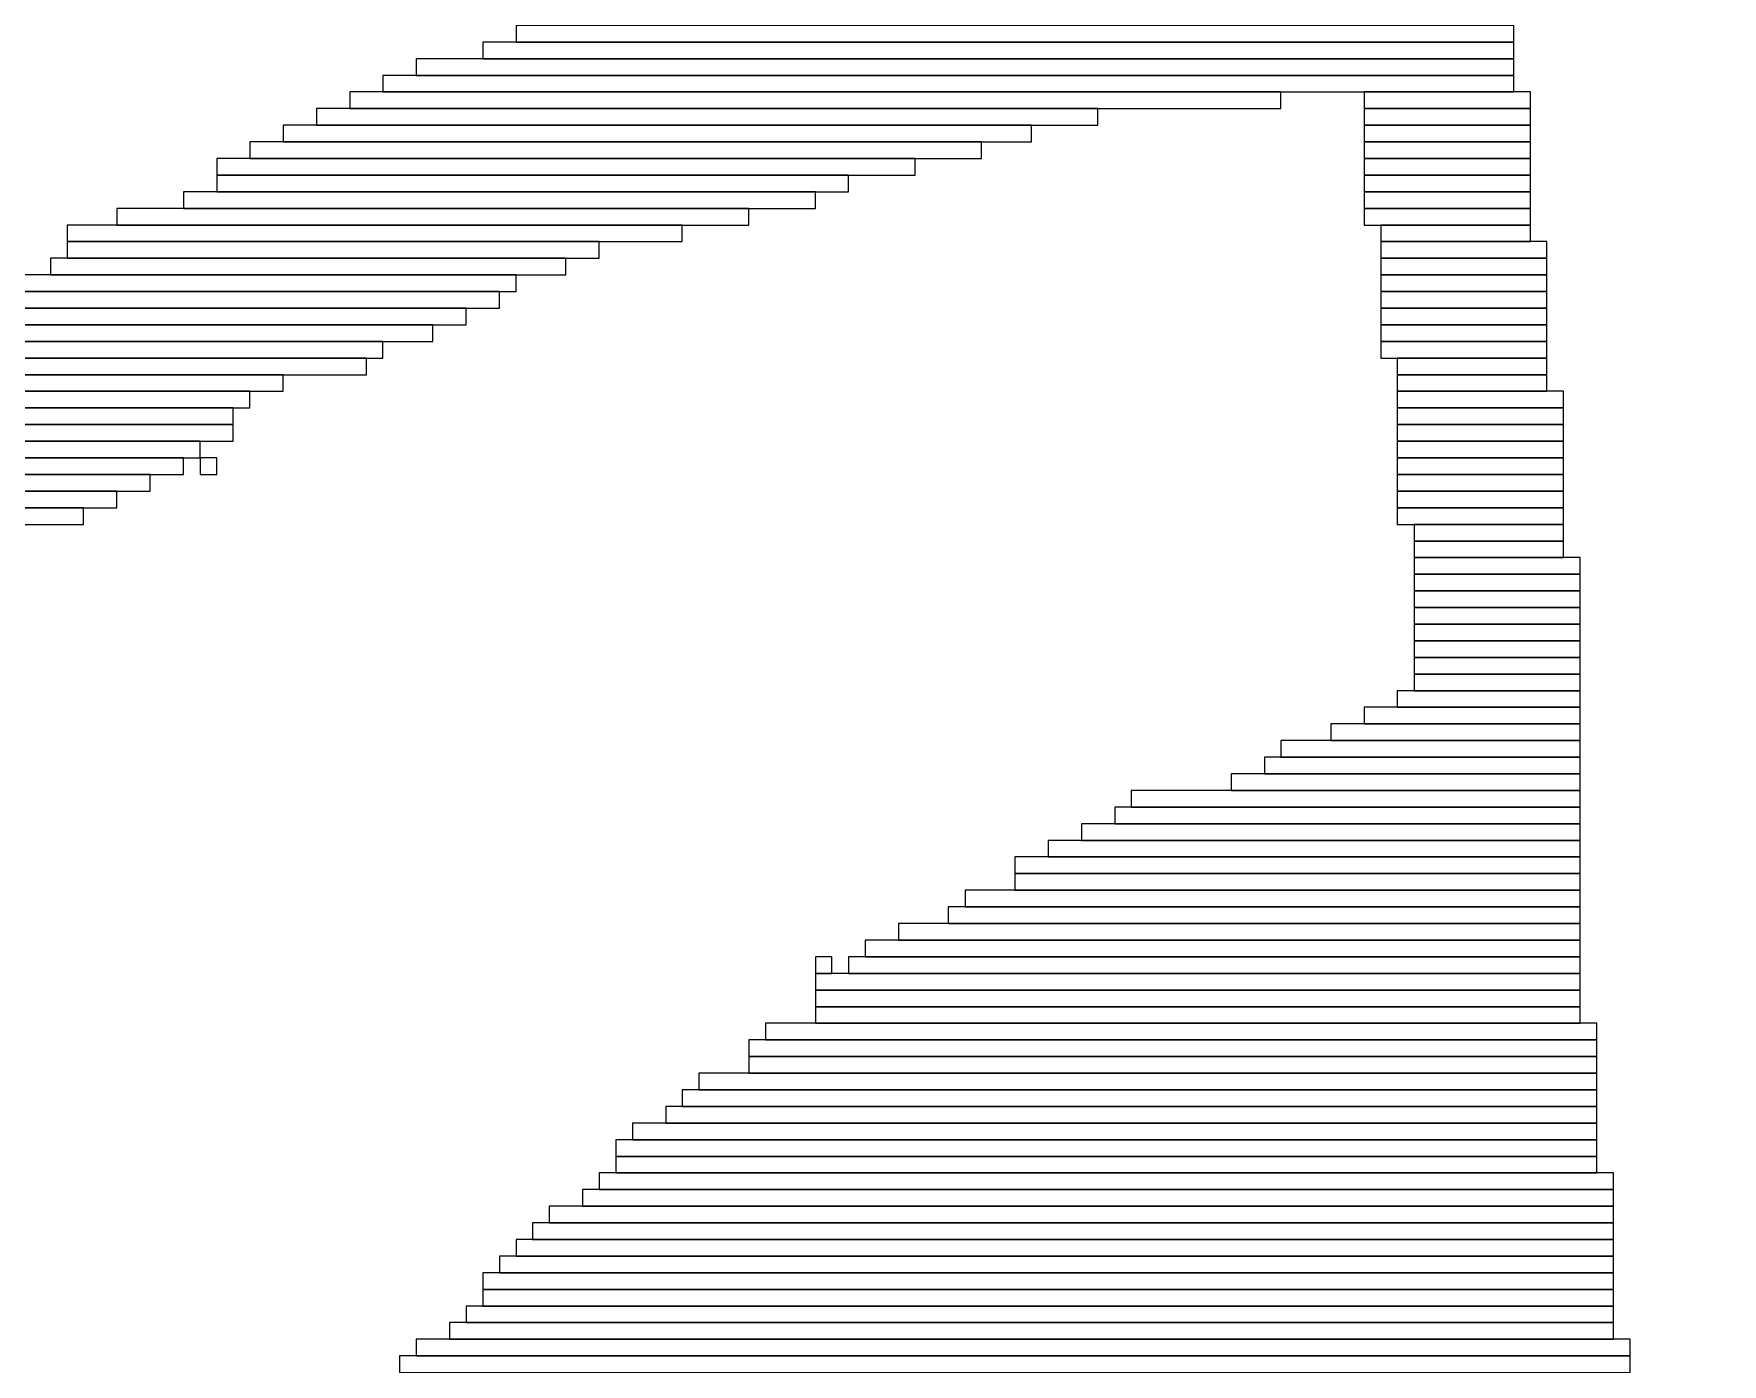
# Model space of a CAD drawing. Header units: millimetres. Extents: x -90 to 99, y -65 to 67.
# Drawn here: x 40.371 to 42.95, y -62.934 to -60.902 of the extents above; entities that cross this region are included whole.
import ezdxf

# ---------------------------------------------------------------- set-up
doc = ezdxf.new("R2010")
doc.units = ezdxf.units.MM
doc.header["$MEASUREMENT"] = 0
doc.layers.add('BG_OUTLINE', color=7, linetype='Continuous')
doc.layers.add('MA_PEN3', color=7, linetype='Continuous')

msp = doc.modelspace()

# ---------------------------------------------------------------- linework, layer by layer
at = {"layer": 'BG_OUTLINE', "color": 3, "lineweight": 9}
msp.add_open_spline([(-71.7269, -61.8795), (-71.7269, -61.8795), (-71.7343, 42.2681), (-71.7343, 42.2681), (-71.7343, 42.2681), (-71.7348, 43.0066), (-71.4419, 43.715), (-70.92, 44.2375), (-70.92, 44.2375), (-70.3982, 44.76), (-69.6866, 45.0538), (-68.9482, 45.0543), (-68.9482, 45.0543), (-68.9482, 45.0543), (75.2046, 45.0543), (75.2046, 45.0543), (75.2046, 45.0543), (76.8319, 45.0552), (78.1763, 43.7805), (78.2661, 42.1556), (78.2661, 42.1556), (78.2661, 42.1556), (78.2661, 31.2814), (78.2661, 31.2814), (78.2661, 31.2814), (78.2661, 31.2814), (72.2646, 31.2814), (72.2646, 31.2814), (72.2646, 31.2814), (72.2646, 31.2814), (72.2646, 26.9814), (72.2646, 26.9814), (72.2646, 26.9814), (72.2646, 26.9814), (78.2661, 26.9814), (78.2661, 26.9814), (78.2661, 26.9814), (78.2661, 26.9814), (78.2661, 18.6553), (78.2661, 18.6553), (78.2661, 18.6553), (78.2661, 18.6553), (72.2496, 18.6553), (72.2496, 18.6553), (72.2496, 18.6553), (72.2496, 18.6553), (72.2496, 14.3553), (72.2496, 14.3553), (72.2496, 14.3553), (72.2496, 14.3553), (78.2661, 14.3553), (78.2661, 14.3553), (78.2661, 14.3553), (78.2661, 14.3553), (78.2661, 9.255), (78.2661, 9.255), (78.2661, 9.255), (78.2661, 9.255), (72.2648, 9.255), (72.2648, 9.255), (72.2648, 9.255), (72.2648, 9.255), (72.2648, 4.955), (72.2648, 4.955), (72.2648, 4.955), (72.2648, 4.955), (78.2661, 4.955), (78.2661, 4.955), (78.2661, 4.955), (78.2661, 4.955), (78.2661, -3.3762), (78.2661, -3.3762), (78.2661, -3.3762), (78.2661, -3.3762), (72.2445, -3.3762), (72.2445, -3.3762), (72.2445, -3.3762), (72.2445, -3.3762), (72.2445, -7.6762), (72.2445, -7.6762), (72.2445, -7.6762), (72.2445, -7.6762), (78.2661, -7.6762), (78.2661, -7.6762), (78.2661, -7.6762), (78.2661, -7.6762), (78.2661, -12.7615), (78.2661, -12.7615), (78.2661, -12.7615), (78.2661, -12.7615), (72.2651, -12.7615), (72.2651, -12.7615), (72.2651, -12.7615), (72.2651, -12.7615), (72.2651, -17.0615), (72.2651, -17.0615), (72.2651, -17.0615), (72.2651, -17.0615), (78.2661, -17.0615), (78.2661, -17.0615), (78.2661, -17.0615), (78.2661, -17.0615), (78.2661, -25.4097), (78.2661, -25.4097), (78.2661, -25.4097), (78.2661, -25.4097), (72.2656, -25.4097), (72.2656, -25.4097), (72.2656, -25.4097), (72.2656, -25.4097), (72.2656, -29.7097), (72.2656, -29.7097), (72.2656, -29.7097), (72.2656, -29.7097), (78.2661, -29.7097), (78.2661, -29.7097), (78.2661, -29.7097), (78.2661, -29.7097), (78.2661, -34.793), (78.2661, -34.793), (78.2661, -34.793), (78.2661, -34.793), (72.2679, -34.793), (72.2679, -34.793), (72.2679, -34.793), (72.2679, -34.793), (72.2679, -39.0929), (72.2679, -39.0929), (72.2679, -39.0929), (72.2679, -39.0929), (78.2661, -39.0929), (78.2661, -39.0929), (78.2661, -39.0929), (78.2661, -39.0929), (78.2661, -47.4269), (78.2661, -47.4269), (78.2661, -47.4269), (78.2661, -47.4269), (72.2679, -47.4269), (72.2679, -47.4269), (72.2679, -47.4269), (72.2679, -47.4269), (72.2679, -51.7269), (72.2679, -51.7269), (72.2679, -51.7269), (72.2679, -51.7269), (78.2661, -51.7269), (78.2661, -51.7269), (78.2661, -51.7269), (78.2661, -51.7269), (78.2661, -51.8138), (78.2661, -51.8138), (78.2661, -51.8138), (78.2661, -51.8138), (78.2656, -61.8468), (78.2656, -61.8468), (78.2656, -61.8468), (78.2661, -62.6669), (77.9407, -63.4536), (77.3612, -64.0339), (77.3612, -64.0339), (76.7817, -64.6142), (75.9915, -64.9405), (75.1713, -64.941), (75.1713, -64.941), (75.1713, -64.941), (-68.6609, -64.9456), (-68.6609, -64.9456), (-68.6609, -64.9456), (-69.4735, -64.9461), (-70.2531, -64.6237), (-70.8281, -64.0495), (-70.8281, -64.0495), (-71.4031, -63.4752), (-71.7264, -62.6922), (-71.7269, -61.8795)], degree=3, knots=[0, 0, 0, 0, 0.022727, 0.022727, 0.022727, 0.022727, 0.045455, 0.045455, 0.045455, 0.045455, 0.068182, 0.068182, 0.068182, 0.068182, 0.090909, 0.090909, 0.090909, 0.090909, 0.113636, 0.113636, 0.113636, 0.113636, 0.136364, 0.136364, 0.136364, 0.136364, 0.159091, 0.159091, 0.159091, 0.159091, 0.181818, 0.181818, 0.181818, 0.181818, 0.204545, 0.204545, 0.204545, 0.204545, 0.227273, 0.227273, 0.227273, 0.227273, 0.25, 0.25, 0.25, 0.25, 0.272727, 0.272727, 0.272727, 0.272727, 0.295455, 0.295455, 0.295455, 0.295455, 0.318182, 0.318182, 0.318182, 0.318182, 0.340909, 0.340909, 0.340909, 0.340909, 0.363636, 0.363636, 0.363636, 0.363636, 0.386364, 0.386364, 0.386364, 0.386364, 0.409091, 0.409091, 0.409091, 0.409091, 0.431818, 0.431818, 0.431818, 0.431818, 0.454545, 0.454545, 0.454545, 0.454545, 0.477273, 0.477273, 0.477273, 0.477273, 0.5, 0.5, 0.5, 0.5, 0.522727, 0.522727, 0.522727, 0.522727, 0.545455, 0.545455, 0.545455, 0.545455, 0.568182, 0.568182, 0.568182, 0.568182, 0.590909, 0.590909, 0.590909, 0.590909, 0.613636, 0.613636, 0.613636, 0.613636, 0.636364, 0.636364, 0.636364, 0.636364, 0.659091, 0.659091, 0.659091, 0.659091, 0.681818, 0.681818, 0.681818, 0.681818, 0.704545, 0.704545, 0.704545, 0.704545, 0.727273, 0.727273, 0.727273, 0.727273, 0.75, 0.75, 0.75, 0.75, 0.772727, 0.772727, 0.772727, 0.772727, 0.795455, 0.795455, 0.795455, 0.795455, 0.818182, 0.818182, 0.818182, 0.818182, 0.840909, 0.840909, 0.840909, 0.840909, 0.863636, 0.863636, 0.863636, 0.863636, 0.886364, 0.886364, 0.886364, 0.886364, 0.909091, 0.909091, 0.909091, 0.909091, 0.931818, 0.931818, 0.931818, 0.931818, 0.954545, 0.954545, 0.954545, 0.954545, 0.977273, 0.977273, 0.977273, 0.977273, 1, 1, 1, 1], dxfattribs=at)
at = {"layer": 'MA_PEN3', "color": 5, "lineweight": 9}
for points in [[(41.1077, -60.9151), (41.1077, -60.9151), (41.1077, -60.8897), (41.1077, -60.8897), (41.1077, -60.8897), (41.1077, -60.8897), (42.6317, -60.8897), (42.6317, -60.8897), (42.6317, -60.8897), (42.6317, -60.8897), (42.6317, -60.9151), (42.6317, -60.9151), (42.6317, -60.9151), (42.6317, -60.9151), (41.1077, -60.9151), (41.1077, -60.9151)], [(41.0568, -60.9405), (41.0568, -60.9405), (41.0568, -60.9151), (41.0568, -60.9151), (41.0568, -60.9151), (41.0568, -60.9151), (42.6317, -60.9151), (42.6317, -60.9151), (42.6317, -60.9151), (42.6317, -60.9151), (42.6317, -60.9405), (42.6317, -60.9405), (42.6317, -60.9405), (42.6317, -60.9405), (41.0568, -60.9405), (41.0568, -60.9405)], [(40.9553, -60.9659), (40.9553, -60.9659), (40.9553, -60.9405), (40.9553, -60.9405), (40.9553, -60.9405), (40.9553, -60.9405), (42.6317, -60.9405), (42.6317, -60.9405), (42.6317, -60.9405), (42.6317, -60.9405), (42.6317, -60.9659), (42.6317, -60.9659), (42.6317, -60.9659), (42.6317, -60.9659), (40.9553, -60.9659), (40.9553, -60.9659)], [(40.9044, -60.9913), (40.9044, -60.9913), (40.9044, -60.9659), (40.9044, -60.9659), (40.9044, -60.9659), (40.9044, -60.9659), (42.6317, -60.9659), (42.6317, -60.9659), (42.6317, -60.9659), (42.6317, -60.9659), (42.6317, -60.9913), (42.6317, -60.9913), (42.6317, -60.9913), (42.6317, -60.9913), (40.9044, -60.9913), (40.9044, -60.9913)], [(40.8536, -61.0167), (40.8536, -61.0167), (40.8536, -60.9913), (40.8536, -60.9913), (40.8536, -60.9913), (40.8536, -60.9913), (42.276, -60.9913), (42.276, -60.9913), (42.276, -60.9913), (42.276, -60.9913), (42.276, -61.0167), (42.276, -61.0167), (42.276, -61.0167), (42.276, -61.0167), (40.8536, -61.0167), (40.8536, -61.0167)], [(42.4031, -61.0167), (42.4031, -61.0167), (42.4031, -60.9913), (42.4031, -60.9913), (42.4031, -60.9913), (42.4031, -60.9913), (42.657, -60.9913), (42.657, -60.9913), (42.657, -60.9913), (42.657, -60.9913), (42.657, -61.0167), (42.657, -61.0167), (42.657, -61.0167), (42.657, -61.0167), (42.4031, -61.0167), (42.4031, -61.0167)], [(40.8029, -61.0421), (40.8029, -61.0421), (40.8029, -61.0167), (40.8029, -61.0167), (40.8029, -61.0167), (40.8029, -61.0167), (41.9966, -61.0167), (41.9966, -61.0167), (41.9966, -61.0167), (41.9966, -61.0167), (41.9966, -61.0421), (41.9966, -61.0421), (41.9966, -61.0421), (41.9966, -61.0421), (40.8029, -61.0421), (40.8029, -61.0421)], [(42.4031, -61.0421), (42.4031, -61.0421), (42.4031, -61.0167), (42.4031, -61.0167), (42.4031, -61.0167), (42.4031, -61.0167), (42.657, -61.0167), (42.657, -61.0167), (42.657, -61.0167), (42.657, -61.0167), (42.657, -61.0421), (42.657, -61.0421), (42.657, -61.0421), (42.657, -61.0421), (42.4031, -61.0421), (42.4031, -61.0421)], [(40.752, -61.0675), (40.752, -61.0675), (40.752, -61.0421), (40.752, -61.0421), (40.752, -61.0421), (40.752, -61.0421), (41.895, -61.0421), (41.895, -61.0421), (41.895, -61.0421), (41.895, -61.0421), (41.895, -61.0675), (41.895, -61.0675), (41.895, -61.0675), (41.895, -61.0675), (40.752, -61.0675), (40.752, -61.0675)], [(42.4031, -61.0675), (42.4031, -61.0675), (42.4031, -61.0421), (42.4031, -61.0421), (42.4031, -61.0421), (42.4031, -61.0421), (42.657, -61.0421), (42.657, -61.0421), (42.657, -61.0421), (42.657, -61.0421), (42.657, -61.0675), (42.657, -61.0675), (42.657, -61.0675), (42.657, -61.0675), (42.4031, -61.0675), (42.4031, -61.0675)], [(40.7012, -61.0929), (40.7012, -61.0929), (40.7012, -61.0675), (40.7012, -61.0675), (40.7012, -61.0675), (40.7012, -61.0675), (41.8188, -61.0675), (41.8188, -61.0675), (41.8188, -61.0675), (41.8188, -61.0675), (41.8188, -61.0929), (41.8188, -61.0929), (41.8188, -61.0929), (41.8188, -61.0929), (40.7012, -61.0929), (40.7012, -61.0929)], [(42.4031, -61.0929), (42.4031, -61.0929), (42.4031, -61.0675), (42.4031, -61.0675), (42.4031, -61.0675), (42.4031, -61.0675), (42.657, -61.0675), (42.657, -61.0675), (42.657, -61.0675), (42.657, -61.0675), (42.657, -61.0929), (42.657, -61.0929), (42.657, -61.0929), (42.657, -61.0929), (42.4031, -61.0929), (42.4031, -61.0929)], [(40.6505, -61.1183), (40.6505, -61.1183), (40.6505, -61.0929), (40.6505, -61.0929), (40.6505, -61.0929), (40.6505, -61.0929), (41.7173, -61.0929), (41.7173, -61.0929), (41.7173, -61.0929), (41.7173, -61.0929), (41.7173, -61.1183), (41.7173, -61.1183), (41.7173, -61.1183), (41.7173, -61.1183), (40.6505, -61.1183), (40.6505, -61.1183)], [(42.4031, -61.1183), (42.4031, -61.1183), (42.4031, -61.0929), (42.4031, -61.0929), (42.4031, -61.0929), (42.4031, -61.0929), (42.657, -61.0929), (42.657, -61.0929), (42.657, -61.0929), (42.657, -61.0929), (42.657, -61.1183), (42.657, -61.1183), (42.657, -61.1183), (42.657, -61.1183), (42.4031, -61.1183), (42.4031, -61.1183)], [(40.6505, -61.1437), (40.6505, -61.1437), (40.6505, -61.1183), (40.6505, -61.1183), (40.6505, -61.1183), (40.6505, -61.1183), (41.6156, -61.1183), (41.6156, -61.1183), (41.6156, -61.1183), (41.6156, -61.1183), (41.6156, -61.1437), (41.6156, -61.1437), (41.6156, -61.1437), (41.6156, -61.1437), (40.6505, -61.1437), (40.6505, -61.1437)], [(42.4031, -61.1437), (42.4031, -61.1437), (42.4031, -61.1183), (42.4031, -61.1183), (42.4031, -61.1183), (42.4031, -61.1183), (42.657, -61.1183), (42.657, -61.1183), (42.657, -61.1183), (42.657, -61.1183), (42.657, -61.1437), (42.657, -61.1437), (42.657, -61.1437), (42.657, -61.1437), (42.4031, -61.1437), (42.4031, -61.1437)], [(40.5996, -61.1691), (40.5996, -61.1691), (40.5996, -61.1437), (40.5996, -61.1437), (40.5996, -61.1437), (40.5996, -61.1437), (41.5649, -61.1437), (41.5649, -61.1437), (41.5649, -61.1437), (41.5649, -61.1437), (41.5649, -61.1691), (41.5649, -61.1691), (41.5649, -61.1691), (41.5649, -61.1691), (40.5996, -61.1691), (40.5996, -61.1691)], [(42.4031, -61.1691), (42.4031, -61.1691), (42.4031, -61.1437), (42.4031, -61.1437), (42.4031, -61.1437), (42.4031, -61.1437), (42.657, -61.1437), (42.657, -61.1437), (42.657, -61.1437), (42.657, -61.1437), (42.657, -61.1691), (42.657, -61.1691), (42.657, -61.1691), (42.657, -61.1691), (42.4031, -61.1691), (42.4031, -61.1691)], [(40.4981, -61.1945), (40.4981, -61.1945), (40.4981, -61.1691), (40.4981, -61.1691), (40.4981, -61.1691), (40.4981, -61.1691), (41.4632, -61.1691), (41.4632, -61.1691), (41.4632, -61.1691), (41.4632, -61.1691), (41.4632, -61.1945), (41.4632, -61.1945), (41.4632, -61.1945), (41.4632, -61.1945), (40.4981, -61.1945), (40.4981, -61.1945)], [(42.4031, -61.1945), (42.4031, -61.1945), (42.4031, -61.1691), (42.4031, -61.1691), (42.4031, -61.1691), (42.4031, -61.1691), (42.657, -61.1691), (42.657, -61.1691), (42.657, -61.1691), (42.657, -61.1691), (42.657, -61.1945), (42.657, -61.1945), (42.657, -61.1945), (42.657, -61.1945), (42.4031, -61.1945), (42.4031, -61.1945)], [(40.4219, -61.2199), (40.4219, -61.2199), (40.4219, -61.1945), (40.4219, -61.1945), (40.4219, -61.1945), (40.4219, -61.1945), (41.3616, -61.1945), (41.3616, -61.1945), (41.3616, -61.1945), (41.3616, -61.1945), (41.3616, -61.2199), (41.3616, -61.2199), (41.3616, -61.2199), (41.3616, -61.2199), (40.4219, -61.2199), (40.4219, -61.2199)], [(42.4284, -61.2199), (42.4284, -61.2199), (42.4284, -61.1945), (42.4284, -61.1945), (42.4284, -61.1945), (42.4284, -61.1945), (42.657, -61.1945), (42.657, -61.1945), (42.657, -61.1945), (42.657, -61.1945), (42.657, -61.2199), (42.657, -61.2199), (42.657, -61.2199), (42.657, -61.2199), (42.4284, -61.2199), (42.4284, -61.2199)], [(40.4219, -61.2453), (40.4219, -61.2453), (40.4219, -61.2199), (40.4219, -61.2199), (40.4219, -61.2199), (40.4219, -61.2199), (41.2346, -61.2199), (41.2346, -61.2199), (41.2346, -61.2199), (41.2346, -61.2199), (41.2346, -61.2453), (41.2346, -61.2453), (41.2346, -61.2453), (41.2346, -61.2453), (40.4219, -61.2453), (40.4219, -61.2453)], [(42.4284, -61.2453), (42.4284, -61.2453), (42.4284, -61.2199), (42.4284, -61.2199), (42.4284, -61.2199), (42.4284, -61.2199), (42.6824, -61.2199), (42.6824, -61.2199), (42.6824, -61.2199), (42.6824, -61.2199), (42.6824, -61.2453), (42.6824, -61.2453), (42.6824, -61.2453), (42.6824, -61.2453), (42.4284, -61.2453), (42.4284, -61.2453)], [(40.3964, -61.2707), (40.3964, -61.2707), (40.3964, -61.2453), (40.3964, -61.2453), (40.3964, -61.2453), (40.3964, -61.2453), (41.1839, -61.2453), (41.1839, -61.2453), (41.1839, -61.2453), (41.1839, -61.2453), (41.1839, -61.2707), (41.1839, -61.2707), (41.1839, -61.2707), (41.1839, -61.2707), (40.3964, -61.2707), (40.3964, -61.2707)], [(42.4284, -61.2707), (42.4284, -61.2707), (42.4284, -61.2453), (42.4284, -61.2453), (42.4284, -61.2453), (42.4284, -61.2453), (42.6824, -61.2453), (42.6824, -61.2453), (42.6824, -61.2453), (42.6824, -61.2453), (42.6824, -61.2707), (42.6824, -61.2707), (42.6824, -61.2707), (42.6824, -61.2707), (42.4284, -61.2707), (42.4284, -61.2707)], [(40.3457, -61.2961), (40.3457, -61.2961), (40.3457, -61.2707), (40.3457, -61.2707), (40.3457, -61.2707), (40.3457, -61.2707), (41.1077, -61.2707), (41.1077, -61.2707), (41.1077, -61.2707), (41.1077, -61.2707), (41.1077, -61.2961), (41.1077, -61.2961), (41.1077, -61.2961), (41.1077, -61.2961), (40.3457, -61.2961), (40.3457, -61.2961)], [(42.4284, -61.2961), (42.4284, -61.2961), (42.4284, -61.2707), (42.4284, -61.2707), (42.4284, -61.2707), (42.4284, -61.2707), (42.6824, -61.2707), (42.6824, -61.2707), (42.6824, -61.2707), (42.6824, -61.2707), (42.6824, -61.2961), (42.6824, -61.2961), (42.6824, -61.2961), (42.6824, -61.2961), (42.4284, -61.2961), (42.4284, -61.2961)], [(40.3202, -61.3215), (40.3202, -61.3215), (40.3202, -61.2961), (40.3202, -61.2961), (40.3202, -61.2961), (40.3202, -61.2961), (41.0822, -61.2961), (41.0822, -61.2961), (41.0822, -61.2961), (41.0822, -61.2961), (41.0822, -61.3215), (41.0822, -61.3215), (41.0822, -61.3215), (41.0822, -61.3215), (40.3202, -61.3215), (40.3202, -61.3215)], [(42.4284, -61.3215), (42.4284, -61.3215), (42.4284, -61.2961), (42.4284, -61.2961), (42.4284, -61.2961), (42.4284, -61.2961), (42.6824, -61.2961), (42.6824, -61.2961), (42.6824, -61.2961), (42.6824, -61.2961), (42.6824, -61.3215), (42.6824, -61.3215), (42.6824, -61.3215), (42.6824, -61.3215), (42.4284, -61.3215), (42.4284, -61.3215)], [(40.2695, -61.3469), (40.2695, -61.3469), (40.2695, -61.3215), (40.2695, -61.3215), (40.2695, -61.3215), (40.2695, -61.3215), (41.0315, -61.3215), (41.0315, -61.3215), (41.0315, -61.3215), (41.0315, -61.3215), (41.0315, -61.3469), (41.0315, -61.3469), (41.0315, -61.3469), (41.0315, -61.3469), (40.2695, -61.3469), (40.2695, -61.3469)], [(42.4284, -61.3469), (42.4284, -61.3469), (42.4284, -61.3215), (42.4284, -61.3215), (42.4284, -61.3215), (42.4284, -61.3215), (42.6824, -61.3215), (42.6824, -61.3215), (42.6824, -61.3215), (42.6824, -61.3215), (42.6824, -61.3469), (42.6824, -61.3469), (42.6824, -61.3469), (42.6824, -61.3469), (42.4284, -61.3469), (42.4284, -61.3469)], [(40.244, -61.3723), (40.244, -61.3723), (40.244, -61.3469), (40.244, -61.3469), (40.244, -61.3469), (40.244, -61.3469), (40.9806, -61.3469), (40.9806, -61.3469), (40.9806, -61.3469), (40.9806, -61.3469), (40.9806, -61.3723), (40.9806, -61.3723), (40.9806, -61.3723), (40.9806, -61.3723), (40.244, -61.3723), (40.244, -61.3723)], [(42.4284, -61.3723), (42.4284, -61.3723), (42.4284, -61.3469), (42.4284, -61.3469), (42.4284, -61.3469), (42.4284, -61.3469), (42.6824, -61.3469), (42.6824, -61.3469), (42.6824, -61.3469), (42.6824, -61.3469), (42.6824, -61.3723), (42.6824, -61.3723), (42.6824, -61.3723), (42.6824, -61.3723), (42.4284, -61.3723), (42.4284, -61.3723)], [(40.2186, -61.3977), (40.2186, -61.3977), (40.2186, -61.3723), (40.2186, -61.3723), (40.2186, -61.3723), (40.2186, -61.3723), (40.9044, -61.3723), (40.9044, -61.3723), (40.9044, -61.3723), (40.9044, -61.3723), (40.9044, -61.3977), (40.9044, -61.3977), (40.9044, -61.3977), (40.9044, -61.3977), (40.2186, -61.3977), (40.2186, -61.3977)], [(42.4284, -61.3977), (42.4284, -61.3977), (42.4284, -61.3723), (42.4284, -61.3723), (42.4284, -61.3723), (42.4284, -61.3723), (42.6824, -61.3723), (42.6824, -61.3723), (42.6824, -61.3723), (42.6824, -61.3723), (42.6824, -61.3977), (42.6824, -61.3977), (42.6824, -61.3977), (42.6824, -61.3977), (42.4284, -61.3977), (42.4284, -61.3977)], [(40.1424, -61.4231), (40.1424, -61.4231), (40.1424, -61.3977), (40.1424, -61.3977), (40.1424, -61.3977), (40.1424, -61.3977), (40.8791, -61.3977), (40.8791, -61.3977), (40.8791, -61.3977), (40.8791, -61.3977), (40.8791, -61.4231), (40.8791, -61.4231), (40.8791, -61.4231), (40.8791, -61.4231), (40.1424, -61.4231), (40.1424, -61.4231)], [(42.4538, -61.4231), (42.4538, -61.4231), (42.4538, -61.3977), (42.4538, -61.3977), (42.4538, -61.3977), (42.4538, -61.3977), (42.6824, -61.3977), (42.6824, -61.3977), (42.6824, -61.3977), (42.6824, -61.3977), (42.6824, -61.4231), (42.6824, -61.4231), (42.6824, -61.4231), (42.6824, -61.4231), (42.4538, -61.4231), (42.4538, -61.4231)], [(40.0916, -61.4485), (40.0916, -61.4485), (40.0916, -61.4231), (40.0916, -61.4231), (40.0916, -61.4231), (40.0916, -61.4231), (40.752, -61.4231), (40.752, -61.4231), (40.752, -61.4231), (40.752, -61.4231), (40.752, -61.4485), (40.752, -61.4485), (40.752, -61.4485), (40.752, -61.4485), (40.0916, -61.4485), (40.0916, -61.4485)], [(42.4538, -61.4485), (42.4538, -61.4485), (42.4538, -61.4231), (42.4538, -61.4231), (42.4538, -61.4231), (42.4538, -61.4231), (42.6824, -61.4231), (42.6824, -61.4231), (42.6824, -61.4231), (42.6824, -61.4231), (42.6824, -61.4485), (42.6824, -61.4485), (42.6824, -61.4485), (42.6824, -61.4485), (42.4538, -61.4485), (42.4538, -61.4485)], [(40.0662, -61.4739), (40.0662, -61.4739), (40.0662, -61.4485), (40.0662, -61.4485), (40.0662, -61.4485), (40.0662, -61.4485), (40.7012, -61.4485), (40.7012, -61.4485), (40.7012, -61.4485), (40.7012, -61.4485), (40.7012, -61.4739), (40.7012, -61.4739), (40.7012, -61.4739), (40.7012, -61.4739), (40.0662, -61.4739), (40.0662, -61.4739)], [(42.4538, -61.4739), (42.4538, -61.4739), (42.4538, -61.4485), (42.4538, -61.4485), (42.4538, -61.4485), (42.4538, -61.4485), (42.7079, -61.4485), (42.7079, -61.4485), (42.7079, -61.4485), (42.7079, -61.4485), (42.7079, -61.4739), (42.7079, -61.4739), (42.7079, -61.4739), (42.7079, -61.4739), (42.4538, -61.4739), (42.4538, -61.4739)], [(40.0409, -61.4993), (40.0409, -61.4993), (40.0409, -61.4739), (40.0409, -61.4739), (40.0409, -61.4739), (40.0409, -61.4739), (40.6758, -61.4739), (40.6758, -61.4739), (40.6758, -61.4739), (40.6758, -61.4739), (40.6758, -61.4993), (40.6758, -61.4993), (40.6758, -61.4993), (40.6758, -61.4993), (40.0409, -61.4993), (40.0409, -61.4993)], [(42.4538, -61.4993), (42.4538, -61.4993), (42.4538, -61.4739), (42.4538, -61.4739), (42.4538, -61.4739), (42.4538, -61.4739), (42.7079, -61.4739), (42.7079, -61.4739), (42.7079, -61.4739), (42.7079, -61.4739), (42.7079, -61.4993), (42.7079, -61.4993), (42.7079, -61.4993), (42.7079, -61.4993), (42.4538, -61.4993), (42.4538, -61.4993)], [(40.0154, -61.5247), (40.0154, -61.5247), (40.0154, -61.4993), (40.0154, -61.4993), (40.0154, -61.4993), (40.0154, -61.4993), (40.6758, -61.4993), (40.6758, -61.4993), (40.6758, -61.4993), (40.6758, -61.4993), (40.6758, -61.5247), (40.6758, -61.5247), (40.6758, -61.5247), (40.6758, -61.5247), (40.0154, -61.5247), (40.0154, -61.5247)], [(42.4538, -61.5247), (42.4538, -61.5247), (42.4538, -61.4993), (42.4538, -61.4993), (42.4538, -61.4993), (42.4538, -61.4993), (42.7079, -61.4993), (42.7079, -61.4993), (42.7079, -61.4993), (42.7079, -61.4993), (42.7079, -61.5247), (42.7079, -61.5247), (42.7079, -61.5247), (42.7079, -61.5247), (42.4538, -61.5247), (42.4538, -61.5247)], [(39.99, -61.5501), (39.99, -61.5501), (39.99, -61.5247), (39.99, -61.5247), (39.99, -61.5247), (39.99, -61.5247), (40.625, -61.5247), (40.625, -61.5247), (40.625, -61.5247), (40.625, -61.5247), (40.625, -61.5501), (40.625, -61.5501), (40.625, -61.5501), (40.625, -61.5501), (39.99, -61.5501), (39.99, -61.5501)], [(42.4538, -61.5501), (42.4538, -61.5501), (42.4538, -61.5247), (42.4538, -61.5247), (42.4538, -61.5247), (42.4538, -61.5247), (42.7079, -61.5247), (42.7079, -61.5247), (42.7079, -61.5247), (42.7079, -61.5247), (42.7079, -61.5501), (42.7079, -61.5501), (42.7079, -61.5501), (42.7079, -61.5501), (42.4538, -61.5501), (42.4538, -61.5501)], [(39.9647, -61.5755), (39.9647, -61.5755), (39.9647, -61.5501), (39.9647, -61.5501), (39.9647, -61.5501), (39.9647, -61.5501), (40.5996, -61.5501), (40.5996, -61.5501), (40.5996, -61.5501), (40.5996, -61.5501), (40.5996, -61.5755), (40.5996, -61.5755), (40.5996, -61.5755), (40.5996, -61.5755), (39.9647, -61.5755), (39.9647, -61.5755)], [(40.625, -61.5755), (40.625, -61.5755), (40.625, -61.5501), (40.625, -61.5501), (40.625, -61.5501), (40.625, -61.5501), (40.6505, -61.5501), (40.6505, -61.5501), (40.6505, -61.5501), (40.6505, -61.5501), (40.6505, -61.5755), (40.6505, -61.5755), (40.6505, -61.5755), (40.6505, -61.5755), (40.625, -61.5755), (40.625, -61.5755)], [(42.4538, -61.5755), (42.4538, -61.5755), (42.4538, -61.5501), (42.4538, -61.5501), (42.4538, -61.5501), (42.4538, -61.5501), (42.7079, -61.5501), (42.7079, -61.5501), (42.7079, -61.5501), (42.7079, -61.5501), (42.7079, -61.5755), (42.7079, -61.5755), (42.7079, -61.5755), (42.7079, -61.5755), (42.4538, -61.5755), (42.4538, -61.5755)], [(39.9647, -61.6009), (39.9647, -61.6009), (39.9647, -61.5755), (39.9647, -61.5755), (39.9647, -61.5755), (39.9647, -61.5755), (40.5488, -61.5755), (40.5488, -61.5755), (40.5488, -61.5755), (40.5488, -61.5755), (40.5488, -61.6009), (40.5488, -61.6009), (40.5488, -61.6009), (40.5488, -61.6009), (39.9647, -61.6009), (39.9647, -61.6009)], [(42.4538, -61.6009), (42.4538, -61.6009), (42.4538, -61.5755), (42.4538, -61.5755), (42.4538, -61.5755), (42.4538, -61.5755), (42.7079, -61.5755), (42.7079, -61.5755), (42.7079, -61.5755), (42.7079, -61.5755), (42.7079, -61.6009), (42.7079, -61.6009), (42.7079, -61.6009), (42.7079, -61.6009), (42.4538, -61.6009), (42.4538, -61.6009)], [(39.9138, -61.6263), (39.9138, -61.6263), (39.9138, -61.6009), (39.9138, -61.6009), (39.9138, -61.6009), (39.9138, -61.6009), (40.4981, -61.6009), (40.4981, -61.6009), (40.4981, -61.6009), (40.4981, -61.6009), (40.4981, -61.6263), (40.4981, -61.6263), (40.4981, -61.6263), (40.4981, -61.6263), (39.9138, -61.6263), (39.9138, -61.6263)], [(42.4538, -61.6263), (42.4538, -61.6263), (42.4538, -61.6009), (42.4538, -61.6009), (42.4538, -61.6009), (42.4538, -61.6009), (42.7079, -61.6009), (42.7079, -61.6009), (42.7079, -61.6009), (42.7079, -61.6009), (42.7079, -61.6263), (42.7079, -61.6263), (42.7079, -61.6263), (42.7079, -61.6263), (42.4538, -61.6263), (42.4538, -61.6263)], [(39.8376, -61.6517), (39.8376, -61.6517), (39.8376, -61.6263), (39.8376, -61.6263), (39.8376, -61.6263), (39.8376, -61.6263), (40.4472, -61.6263), (40.4472, -61.6263), (40.4472, -61.6263), (40.4472, -61.6263), (40.4472, -61.6517), (40.4472, -61.6517), (40.4472, -61.6517), (40.4472, -61.6517), (39.8376, -61.6517), (39.8376, -61.6517)], [(42.4538, -61.6517), (42.4538, -61.6517), (42.4538, -61.6263), (42.4538, -61.6263), (42.4538, -61.6263), (42.4538, -61.6263), (42.7079, -61.6263), (42.7079, -61.6263), (42.7079, -61.6263), (42.7079, -61.6263), (42.7079, -61.6517), (42.7079, -61.6517), (42.7079, -61.6517), (42.7079, -61.6517), (42.4538, -61.6517), (42.4538, -61.6517)], [(42.4793, -61.6771), (42.4793, -61.6771), (42.4793, -61.6517), (42.4793, -61.6517), (42.4793, -61.6517), (42.4793, -61.6517), (42.7079, -61.6517), (42.7079, -61.6517), (42.7079, -61.6517), (42.7079, -61.6517), (42.7079, -61.6771), (42.7079, -61.6771), (42.7079, -61.6771), (42.7079, -61.6771), (42.4793, -61.6771), (42.4793, -61.6771)], [(42.4793, -61.7025), (42.4793, -61.7025), (42.4793, -61.6771), (42.4793, -61.6771), (42.4793, -61.6771), (42.4793, -61.6771), (42.7079, -61.6771), (42.7079, -61.6771), (42.7079, -61.6771), (42.7079, -61.6771), (42.7079, -61.7025), (42.7079, -61.7025), (42.7079, -61.7025), (42.7079, -61.7025), (42.4793, -61.7025), (42.4793, -61.7025)], [(42.4793, -61.7279), (42.4793, -61.7279), (42.4793, -61.7025), (42.4793, -61.7025), (42.4793, -61.7025), (42.4793, -61.7025), (42.7332, -61.7025), (42.7332, -61.7025), (42.7332, -61.7025), (42.7332, -61.7025), (42.7332, -61.7279), (42.7332, -61.7279), (42.7332, -61.7279), (42.7332, -61.7279), (42.4793, -61.7279), (42.4793, -61.7279)], [(42.4793, -61.7533), (42.4793, -61.7533), (42.4793, -61.7279), (42.4793, -61.7279), (42.4793, -61.7279), (42.4793, -61.7279), (42.7332, -61.7279), (42.7332, -61.7279), (42.7332, -61.7279), (42.7332, -61.7279), (42.7332, -61.7533), (42.7332, -61.7533), (42.7332, -61.7533), (42.7332, -61.7533), (42.4793, -61.7533), (42.4793, -61.7533)], [(42.4793, -61.7787), (42.4793, -61.7787), (42.4793, -61.7533), (42.4793, -61.7533), (42.4793, -61.7533), (42.4793, -61.7533), (42.7332, -61.7533), (42.7332, -61.7533), (42.7332, -61.7533), (42.7332, -61.7533), (42.7332, -61.7787), (42.7332, -61.7787), (42.7332, -61.7787), (42.7332, -61.7787), (42.4793, -61.7787), (42.4793, -61.7787)], [(42.4793, -61.8041), (42.4793, -61.8041), (42.4793, -61.7787), (42.4793, -61.7787), (42.4793, -61.7787), (42.4793, -61.7787), (42.7332, -61.7787), (42.7332, -61.7787), (42.7332, -61.7787), (42.7332, -61.7787), (42.7332, -61.8041), (42.7332, -61.8041), (42.7332, -61.8041), (42.7332, -61.8041), (42.4793, -61.8041), (42.4793, -61.8041)], [(42.4793, -61.8295), (42.4793, -61.8295), (42.4793, -61.8041), (42.4793, -61.8041), (42.4793, -61.8041), (42.4793, -61.8041), (42.7332, -61.8041), (42.7332, -61.8041), (42.7332, -61.8041), (42.7332, -61.8041), (42.7332, -61.8295), (42.7332, -61.8295), (42.7332, -61.8295), (42.7332, -61.8295), (42.4793, -61.8295), (42.4793, -61.8295)], [(42.4793, -61.8549), (42.4793, -61.8549), (42.4793, -61.8295), (42.4793, -61.8295), (42.4793, -61.8295), (42.4793, -61.8295), (42.7332, -61.8295), (42.7332, -61.8295), (42.7332, -61.8295), (42.7332, -61.8295), (42.7332, -61.8549), (42.7332, -61.8549), (42.7332, -61.8549), (42.7332, -61.8549), (42.4793, -61.8549), (42.4793, -61.8549)], [(42.4793, -61.8803), (42.4793, -61.8803), (42.4793, -61.8549), (42.4793, -61.8549), (42.4793, -61.8549), (42.4793, -61.8549), (42.7332, -61.8549), (42.7332, -61.8549), (42.7332, -61.8549), (42.7332, -61.8549), (42.7332, -61.8803), (42.7332, -61.8803), (42.7332, -61.8803), (42.7332, -61.8803), (42.4793, -61.8803), (42.4793, -61.8803)], [(42.4793, -61.9057), (42.4793, -61.9057), (42.4793, -61.8803), (42.4793, -61.8803), (42.4793, -61.8803), (42.4793, -61.8803), (42.7332, -61.8803), (42.7332, -61.8803), (42.7332, -61.8803), (42.7332, -61.8803), (42.7332, -61.9057), (42.7332, -61.9057), (42.7332, -61.9057), (42.7332, -61.9057), (42.4793, -61.9057), (42.4793, -61.9057)], [(42.4538, -61.9311), (42.4538, -61.9311), (42.4538, -61.9057), (42.4538, -61.9057), (42.4538, -61.9057), (42.4538, -61.9057), (42.7332, -61.9057), (42.7332, -61.9057), (42.7332, -61.9057), (42.7332, -61.9057), (42.7332, -61.9311), (42.7332, -61.9311), (42.7332, -61.9311), (42.7332, -61.9311), (42.4538, -61.9311), (42.4538, -61.9311)], [(42.4031, -61.9565), (42.4031, -61.9565), (42.4031, -61.9311), (42.4031, -61.9311), (42.4031, -61.9311), (42.4031, -61.9311), (42.7332, -61.9311), (42.7332, -61.9311), (42.7332, -61.9311), (42.7332, -61.9311), (42.7332, -61.9565), (42.7332, -61.9565), (42.7332, -61.9565), (42.7332, -61.9565), (42.4031, -61.9565), (42.4031, -61.9565)], [(42.3522, -61.9819), (42.3522, -61.9819), (42.3522, -61.9565), (42.3522, -61.9565), (42.3522, -61.9565), (42.3522, -61.9565), (42.7332, -61.9565), (42.7332, -61.9565), (42.7332, -61.9565), (42.7332, -61.9565), (42.7332, -61.9819), (42.7332, -61.9819), (42.7332, -61.9819), (42.7332, -61.9819), (42.3522, -61.9819), (42.3522, -61.9819)], [(42.276, -62.0073), (42.276, -62.0073), (42.276, -61.9819), (42.276, -61.9819), (42.276, -61.9819), (42.276, -61.9819), (42.7332, -61.9819), (42.7332, -61.9819), (42.7332, -61.9819), (42.7332, -61.9819), (42.7332, -62.0073), (42.7332, -62.0073), (42.7332, -62.0073), (42.7332, -62.0073), (42.276, -62.0073), (42.276, -62.0073)], [(42.2507, -62.0327), (42.2507, -62.0327), (42.2507, -62.0073), (42.2507, -62.0073), (42.2507, -62.0073), (42.2507, -62.0073), (42.7332, -62.0073), (42.7332, -62.0073), (42.7332, -62.0073), (42.7332, -62.0073), (42.7332, -62.0327), (42.7332, -62.0327), (42.7332, -62.0327), (42.7332, -62.0327), (42.2507, -62.0327), (42.2507, -62.0327)], [(42.1998, -62.0581), (42.1998, -62.0581), (42.1998, -62.0327), (42.1998, -62.0327), (42.1998, -62.0327), (42.1998, -62.0327), (42.7332, -62.0327), (42.7332, -62.0327), (42.7332, -62.0327), (42.7332, -62.0327), (42.7332, -62.0581), (42.7332, -62.0581), (42.7332, -62.0581), (42.7332, -62.0581), (42.1998, -62.0581), (42.1998, -62.0581)], [(42.0474, -62.0835), (42.0474, -62.0835), (42.0474, -62.0581), (42.0474, -62.0581), (42.0474, -62.0581), (42.0474, -62.0581), (42.7332, -62.0581), (42.7332, -62.0581), (42.7332, -62.0581), (42.7332, -62.0581), (42.7332, -62.0835), (42.7332, -62.0835), (42.7332, -62.0835), (42.7332, -62.0835), (42.0474, -62.0835), (42.0474, -62.0835)], [(42.0221, -62.1089), (42.0221, -62.1089), (42.0221, -62.0835), (42.0221, -62.0835), (42.0221, -62.0835), (42.0221, -62.0835), (42.7332, -62.0835), (42.7332, -62.0835), (42.7332, -62.0835), (42.7332, -62.0835), (42.7332, -62.1089), (42.7332, -62.1089), (42.7332, -62.1089), (42.7332, -62.1089), (42.0221, -62.1089), (42.0221, -62.1089)], [(41.9712, -62.1343), (41.9712, -62.1343), (41.9712, -62.1089), (41.9712, -62.1089), (41.9712, -62.1089), (41.9712, -62.1089), (42.7332, -62.1089), (42.7332, -62.1089), (42.7332, -62.1089), (42.7332, -62.1089), (42.7332, -62.1343), (42.7332, -62.1343), (42.7332, -62.1343), (42.7332, -62.1343), (41.9712, -62.1343), (41.9712, -62.1343)], [(41.9204, -62.1597), (41.9204, -62.1597), (41.9204, -62.1343), (41.9204, -62.1343), (41.9204, -62.1343), (41.9204, -62.1343), (42.7332, -62.1343), (42.7332, -62.1343), (42.7332, -62.1343), (42.7332, -62.1343), (42.7332, -62.1597), (42.7332, -62.1597), (42.7332, -62.1597), (42.7332, -62.1597), (41.9204, -62.1597), (41.9204, -62.1597)], [(41.8697, -62.1851), (41.8697, -62.1851), (41.8697, -62.1597), (41.8697, -62.1597), (41.8697, -62.1597), (41.8697, -62.1597), (42.7332, -62.1597), (42.7332, -62.1597), (42.7332, -62.1597), (42.7332, -62.1597), (42.7332, -62.1851), (42.7332, -62.1851), (42.7332, -62.1851), (42.7332, -62.1851), (41.8697, -62.1851), (41.8697, -62.1851)], [(41.8697, -62.2105), (41.8697, -62.2105), (41.8697, -62.1851), (41.8697, -62.1851), (41.8697, -62.1851), (41.8697, -62.1851), (42.7332, -62.1851), (42.7332, -62.1851), (42.7332, -62.1851), (42.7332, -62.1851), (42.7332, -62.2105), (42.7332, -62.2105), (42.7332, -62.2105), (42.7332, -62.2105), (41.8697, -62.2105), (41.8697, -62.2105)], [(41.7935, -62.2359), (41.7935, -62.2359), (41.7935, -62.2105), (41.7935, -62.2105), (41.7935, -62.2105), (41.7935, -62.2105), (42.7332, -62.2105), (42.7332, -62.2105), (42.7332, -62.2105), (42.7332, -62.2105), (42.7332, -62.2359), (42.7332, -62.2359), (42.7332, -62.2359), (42.7332, -62.2359), (41.7935, -62.2359), (41.7935, -62.2359)], [(41.768, -62.2613), (41.768, -62.2613), (41.768, -62.2359), (41.768, -62.2359), (41.768, -62.2359), (41.768, -62.2359), (42.7332, -62.2359), (42.7332, -62.2359), (42.7332, -62.2359), (42.7332, -62.2359), (42.7332, -62.2613), (42.7332, -62.2613), (42.7332, -62.2613), (42.7332, -62.2613), (41.768, -62.2613), (41.768, -62.2613)], [(41.6918, -62.2867), (41.6918, -62.2867), (41.6918, -62.2613), (41.6918, -62.2613), (41.6918, -62.2613), (41.6918, -62.2613), (42.7332, -62.2613), (42.7332, -62.2613), (42.7332, -62.2613), (42.7332, -62.2613), (42.7332, -62.2867), (42.7332, -62.2867), (42.7332, -62.2867), (42.7332, -62.2867), (41.6918, -62.2867), (41.6918, -62.2867)], [(41.6411, -62.3121), (41.6411, -62.3121), (41.6411, -62.2867), (41.6411, -62.2867), (41.6411, -62.2867), (41.6411, -62.2867), (42.7332, -62.2867), (42.7332, -62.2867), (42.7332, -62.2867), (42.7332, -62.2867), (42.7332, -62.3121), (42.7332, -62.3121), (42.7332, -62.3121), (42.7332, -62.3121), (41.6411, -62.3121), (41.6411, -62.3121)], [(41.5649, -62.3375), (41.5649, -62.3375), (41.5649, -62.3121), (41.5649, -62.3121), (41.5649, -62.3121), (41.5649, -62.3121), (41.5902, -62.3121), (41.5902, -62.3121), (41.5902, -62.3121), (41.5902, -62.3121), (41.5902, -62.3375), (41.5902, -62.3375), (41.5902, -62.3375), (41.5902, -62.3375), (41.5649, -62.3375), (41.5649, -62.3375)], [(41.6156, -62.3375), (41.6156, -62.3375), (41.6156, -62.3121), (41.6156, -62.3121), (41.6156, -62.3121), (41.6156, -62.3121), (42.7332, -62.3121), (42.7332, -62.3121), (42.7332, -62.3121), (42.7332, -62.3121), (42.7332, -62.3375), (42.7332, -62.3375), (42.7332, -62.3375), (42.7332, -62.3375), (41.6156, -62.3375), (41.6156, -62.3375)], [(41.5649, -62.3629), (41.5649, -62.3629), (41.5649, -62.3375), (41.5649, -62.3375), (41.5649, -62.3375), (41.5649, -62.3375), (42.7332, -62.3375), (42.7332, -62.3375), (42.7332, -62.3375), (42.7332, -62.3375), (42.7332, -62.3629), (42.7332, -62.3629), (42.7332, -62.3629), (42.7332, -62.3629), (41.5649, -62.3629), (41.5649, -62.3629)], [(41.5649, -62.3883), (41.5649, -62.3883), (41.5649, -62.3629), (41.5649, -62.3629), (41.5649, -62.3629), (41.5649, -62.3629), (42.7332, -62.3629), (42.7332, -62.3629), (42.7332, -62.3629), (42.7332, -62.3629), (42.7332, -62.3883), (42.7332, -62.3883), (42.7332, -62.3883), (42.7332, -62.3883), (41.5649, -62.3883), (41.5649, -62.3883)], [(41.5649, -62.4137), (41.5649, -62.4137), (41.5649, -62.3883), (41.5649, -62.3883), (41.5649, -62.3883), (41.5649, -62.3883), (42.7332, -62.3883), (42.7332, -62.3883), (42.7332, -62.3883), (42.7332, -62.3883), (42.7332, -62.4137), (42.7332, -62.4137), (42.7332, -62.4137), (42.7332, -62.4137), (41.5649, -62.4137), (41.5649, -62.4137)], [(41.4887, -62.4391), (41.4887, -62.4391), (41.4887, -62.4137), (41.4887, -62.4137), (41.4887, -62.4137), (41.4887, -62.4137), (42.7586, -62.4137), (42.7586, -62.4137), (42.7586, -62.4137), (42.7586, -62.4137), (42.7586, -62.4391), (42.7586, -62.4391), (42.7586, -62.4391), (42.7586, -62.4391), (41.4887, -62.4391), (41.4887, -62.4391)], [(41.4632, -62.4645), (41.4632, -62.4645), (41.4632, -62.4391), (41.4632, -62.4391), (41.4632, -62.4391), (41.4632, -62.4391), (42.7586, -62.4391), (42.7586, -62.4391), (42.7586, -62.4391), (42.7586, -62.4391), (42.7586, -62.4645), (42.7586, -62.4645), (42.7586, -62.4645), (42.7586, -62.4645), (41.4632, -62.4645), (41.4632, -62.4645)], [(41.4632, -62.4899), (41.4632, -62.4899), (41.4632, -62.4645), (41.4632, -62.4645), (41.4632, -62.4645), (41.4632, -62.4645), (42.7586, -62.4645), (42.7586, -62.4645), (42.7586, -62.4645), (42.7586, -62.4645), (42.7586, -62.4899), (42.7586, -62.4899), (42.7586, -62.4899), (42.7586, -62.4899), (41.4632, -62.4899), (41.4632, -62.4899)], [(41.387, -62.5153), (41.387, -62.5153), (41.387, -62.4899), (41.387, -62.4899), (41.387, -62.4899), (41.387, -62.4899), (42.7586, -62.4899), (42.7586, -62.4899), (42.7586, -62.4899), (42.7586, -62.4899), (42.7586, -62.5153), (42.7586, -62.5153), (42.7586, -62.5153), (42.7586, -62.5153), (41.387, -62.5153), (41.387, -62.5153)], [(41.3616, -62.5407), (41.3616, -62.5407), (41.3616, -62.5153), (41.3616, -62.5153), (41.3616, -62.5153), (41.3616, -62.5153), (42.7586, -62.5153), (42.7586, -62.5153), (42.7586, -62.5153), (42.7586, -62.5153), (42.7586, -62.5407), (42.7586, -62.5407), (42.7586, -62.5407), (42.7586, -62.5407), (41.3616, -62.5407), (41.3616, -62.5407)], [(41.3363, -62.5661), (41.3363, -62.5661), (41.3363, -62.5407), (41.3363, -62.5407), (41.3363, -62.5407), (41.3363, -62.5407), (42.7586, -62.5407), (42.7586, -62.5407), (42.7586, -62.5407), (42.7586, -62.5407), (42.7586, -62.5661), (42.7586, -62.5661), (42.7586, -62.5661), (42.7586, -62.5661), (41.3363, -62.5661), (41.3363, -62.5661)], [(41.2854, -62.5915), (41.2854, -62.5915), (41.2854, -62.5661), (41.2854, -62.5661), (41.2854, -62.5661), (41.2854, -62.5661), (42.7586, -62.5661), (42.7586, -62.5661), (42.7586, -62.5661), (42.7586, -62.5661), (42.7586, -62.5915), (42.7586, -62.5915), (42.7586, -62.5915), (42.7586, -62.5915), (41.2854, -62.5915), (41.2854, -62.5915)], [(41.2601, -62.6169), (41.2601, -62.6169), (41.2601, -62.5915), (41.2601, -62.5915), (41.2601, -62.5915), (41.2601, -62.5915), (42.7586, -62.5915), (42.7586, -62.5915), (42.7586, -62.5915), (42.7586, -62.5915), (42.7586, -62.6169), (42.7586, -62.6169), (42.7586, -62.6169), (42.7586, -62.6169), (41.2601, -62.6169), (41.2601, -62.6169)], [(41.2601, -62.6423), (41.2601, -62.6423), (41.2601, -62.6169), (41.2601, -62.6169), (41.2601, -62.6169), (41.2601, -62.6169), (42.7586, -62.6169), (42.7586, -62.6169), (42.7586, -62.6169), (42.7586, -62.6169), (42.7586, -62.6423), (42.7586, -62.6423), (42.7586, -62.6423), (42.7586, -62.6423), (41.2601, -62.6423), (41.2601, -62.6423)], [(41.2346, -62.6677), (41.2346, -62.6677), (41.2346, -62.6423), (41.2346, -62.6423), (41.2346, -62.6423), (41.2346, -62.6423), (42.7841, -62.6423), (42.7841, -62.6423), (42.7841, -62.6423), (42.7841, -62.6423), (42.7841, -62.6677), (42.7841, -62.6677), (42.7841, -62.6677), (42.7841, -62.6677), (41.2346, -62.6677), (41.2346, -62.6677)], [(41.2092, -62.6931), (41.2092, -62.6931), (41.2092, -62.6677), (41.2092, -62.6677), (41.2092, -62.6677), (41.2092, -62.6677), (42.7841, -62.6677), (42.7841, -62.6677), (42.7841, -62.6677), (42.7841, -62.6677), (42.7841, -62.6931), (42.7841, -62.6931), (42.7841, -62.6931), (42.7841, -62.6931), (41.2092, -62.6931), (41.2092, -62.6931)], [(41.1584, -62.7185), (41.1584, -62.7185), (41.1584, -62.6931), (41.1584, -62.6931), (41.1584, -62.6931), (41.1584, -62.6931), (42.7841, -62.6931), (42.7841, -62.6931), (42.7841, -62.6931), (42.7841, -62.6931), (42.7841, -62.7185), (42.7841, -62.7185), (42.7841, -62.7185), (42.7841, -62.7185), (41.1584, -62.7185), (41.1584, -62.7185)], [(41.133, -62.7439), (41.133, -62.7439), (41.133, -62.7185), (41.133, -62.7185), (41.133, -62.7185), (41.133, -62.7185), (42.7841, -62.7185), (42.7841, -62.7185), (42.7841, -62.7185), (42.7841, -62.7185), (42.7841, -62.7439), (42.7841, -62.7439), (42.7841, -62.7439), (42.7841, -62.7439), (41.133, -62.7439), (41.133, -62.7439)], [(41.1077, -62.7693), (41.1077, -62.7693), (41.1077, -62.7439), (41.1077, -62.7439), (41.1077, -62.7439), (41.1077, -62.7439), (42.7841, -62.7439), (42.7841, -62.7439), (42.7841, -62.7439), (42.7841, -62.7439), (42.7841, -62.7693), (42.7841, -62.7693), (42.7841, -62.7693), (42.7841, -62.7693), (41.1077, -62.7693), (41.1077, -62.7693)], [(41.0822, -62.7947), (41.0822, -62.7947), (41.0822, -62.7693), (41.0822, -62.7693), (41.0822, -62.7693), (41.0822, -62.7693), (42.7841, -62.7693), (42.7841, -62.7693), (42.7841, -62.7693), (42.7841, -62.7693), (42.7841, -62.7947), (42.7841, -62.7947), (42.7841, -62.7947), (42.7841, -62.7947), (41.0822, -62.7947), (41.0822, -62.7947)], [(41.0568, -62.8201), (41.0568, -62.8201), (41.0568, -62.7947), (41.0568, -62.7947), (41.0568, -62.7947), (41.0568, -62.7947), (42.7841, -62.7947), (42.7841, -62.7947), (42.7841, -62.7947), (42.7841, -62.7947), (42.7841, -62.8201), (42.7841, -62.8201), (42.7841, -62.8201), (42.7841, -62.8201), (41.0568, -62.8201), (41.0568, -62.8201)], [(41.0568, -62.8455), (41.0568, -62.8455), (41.0568, -62.8201), (41.0568, -62.8201), (41.0568, -62.8201), (41.0568, -62.8201), (42.7841, -62.8201), (42.7841, -62.8201), (42.7841, -62.8201), (42.7841, -62.8201), (42.7841, -62.8455), (42.7841, -62.8455), (42.7841, -62.8455), (42.7841, -62.8455), (41.0568, -62.8455), (41.0568, -62.8455)], [(41.0315, -62.8709), (41.0315, -62.8709), (41.0315, -62.8455), (41.0315, -62.8455), (41.0315, -62.8455), (41.0315, -62.8455), (42.7841, -62.8455), (42.7841, -62.8455), (42.7841, -62.8455), (42.7841, -62.8455), (42.7841, -62.8709), (42.7841, -62.8709), (42.7841, -62.8709), (42.7841, -62.8709), (41.0315, -62.8709), (41.0315, -62.8709)], [(41.006, -62.8963), (41.006, -62.8963), (41.006, -62.8709), (41.006, -62.8709), (41.006, -62.8709), (41.006, -62.8709), (42.7841, -62.8709), (42.7841, -62.8709), (42.7841, -62.8709), (42.7841, -62.8709), (42.7841, -62.8963), (42.7841, -62.8963), (42.7841, -62.8963), (42.7841, -62.8963), (41.006, -62.8963), (41.006, -62.8963)], [(40.9553, -62.9217), (40.9553, -62.9217), (40.9553, -62.8963), (40.9553, -62.8963), (40.9553, -62.8963), (40.9553, -62.8963), (42.8094, -62.8963), (42.8094, -62.8963), (42.8094, -62.8963), (42.8094, -62.8963), (42.8094, -62.9217), (42.8094, -62.9217), (42.8094, -62.9217), (42.8094, -62.9217), (40.9553, -62.9217), (40.9553, -62.9217)], [(40.9298, -62.9471), (40.9298, -62.9471), (40.9298, -62.9217), (40.9298, -62.9217), (40.9298, -62.9217), (40.9298, -62.9217), (42.8094, -62.9217), (42.8094, -62.9217), (42.8094, -62.9217), (42.8094, -62.9217), (42.8094, -62.9471), (42.8094, -62.9471), (42.8094, -62.9471), (42.8094, -62.9471), (40.9298, -62.9471), (40.9298, -62.9471)]]:
    msp.add_open_spline(points, degree=3, knots=[0, 0, 0, 0, 0.25, 0.25, 0.25, 0.25, 0.5, 0.5, 0.5, 0.5, 0.75, 0.75, 0.75, 0.75, 1, 1, 1, 1], dxfattribs=at)

doc.saveas('drawing.dxf')
